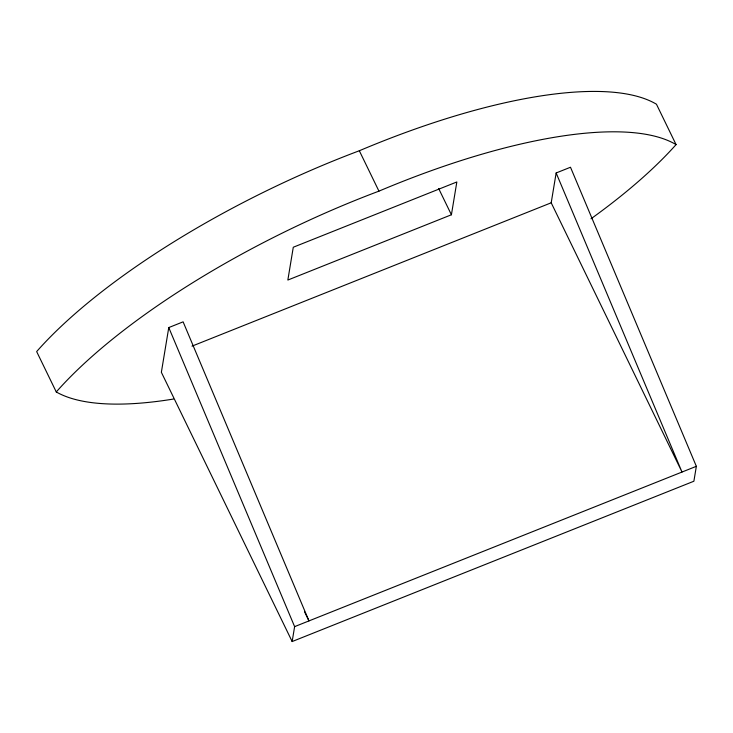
<?xml version="1.0" encoding="UTF-8"?>
<svg xmlns="http://www.w3.org/2000/svg" width="733" height="733" viewBox="0 0 733 733"><rect width="100%" height="100%" fill="white"/><g stroke="black" fill="none" stroke-linecap="round" stroke-linejoin="round"><path stroke-width="1.1" d="M304.479 611.661L308.969 620.906L183.113 321.842L168.764 327.569L161.361 372.3L292.155 641.54L693.885 481.224L696.35 466.316L570.494 167.243L556.145 172.97L551.207 202.794L682.002 472.034L556.145 172.97M292.155 641.54L294.62 626.633L168.764 327.569M451.409 214.769L456.842 181.967L293.282 247.241L287.849 280.043L451.409 214.769L438.655 188.518M191.991 346.15L551.207 202.794M294.62 626.633L696.35 466.316M590.981 218.8A347.442 111.26 -25.9 0 0 676.073 144.603L656.456 104.223A351.758 112.635 -25.9 0 0 359.326 150.751A351.758 112.635 -25.9 0 0 36.65 351.574L56.267 391.953A347.442 111.26 -25.9 0 0 173.483 399.045M359.326 150.751L378.943 191.139A351.758 112.635 -25.9 0 1 676.073 144.603M56.267 391.953A351.758 112.635 -25.9 0 1 378.943 191.139"/></g></svg>
